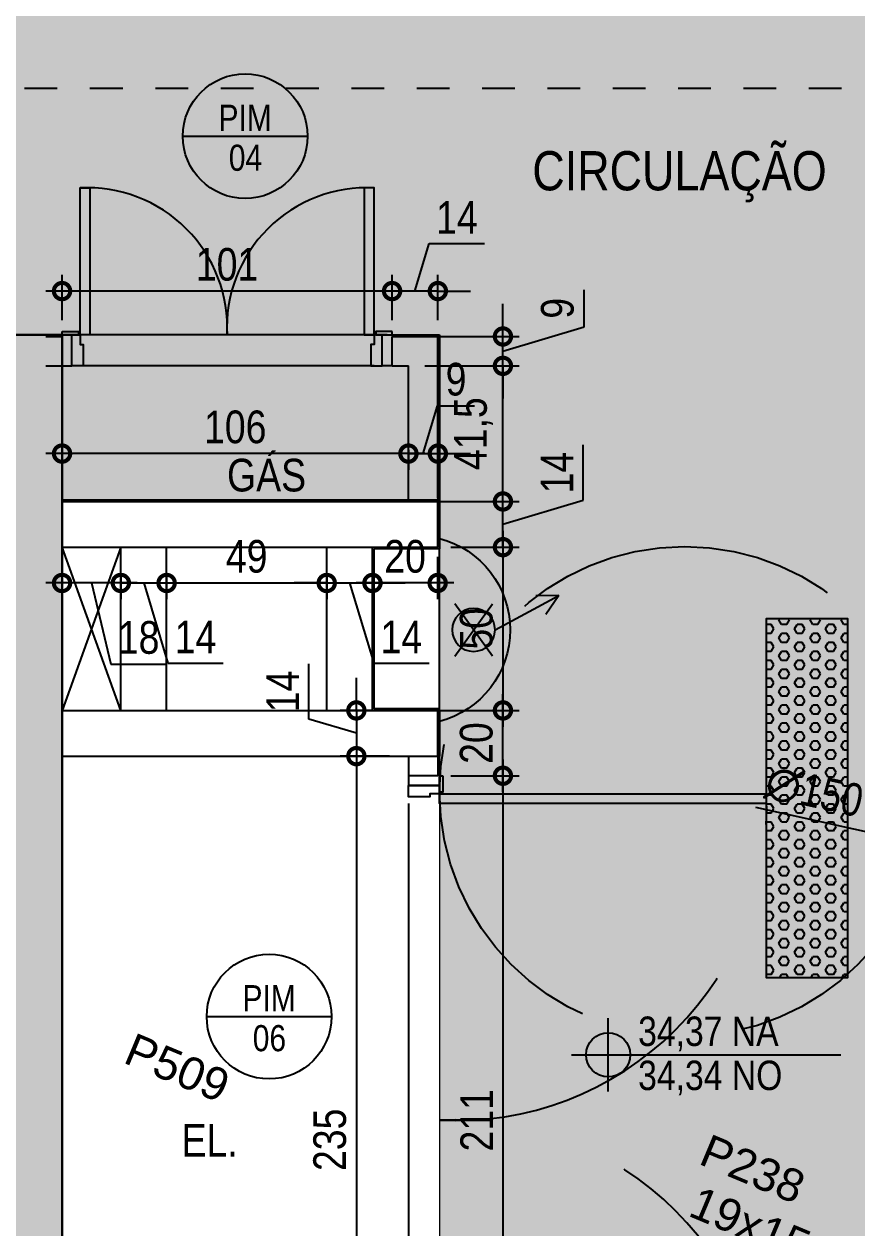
# Model space of a CAD drawing. Header units: metres. Extents: x -41 to 570, y -54 to 184.
# Drawn here: x -5.096 to -2.548, y -6.695 to -3.008 of the extents above; entities that cross this region are included whole.
import ezdxf
from ezdxf.enums import TextEntityAlignment as Align

# ---------------------------------------------------------------- set-up
doc = ezdxf.new("R2010")
doc.units = ezdxf.units.M
for name, pattern in [('CIRCULAÇAO VERTICAL EMBASAMENTO$0$DASHEDX2', [1.5, 1, -0.5]), ('ESTILO_TQS_0004', [1.12, 0.5, -0.2, 0.01, -0.2, 0.01, -0.2]), ('PUC$0$DASHEDX2', [1.5, 1, -0.5])]:
    doc.linetypes.add(name, pattern=pattern)
for name, color, linetype in [('12', 232, 'Continuous'), ('205', 232, 'ESTILO_TQS_0004'), ('4', 2, 'Continuous'), ('9', 232, 'Continuous'), ('ARQ-DIM', 2, 'Continuous'), ('ARQ-SIM', 1, 'Continuous'), ('ARQ-TXT', 2, 'Continuous'), ('CIRCULAÇAO VERTICAL EMBASAMENTO$0$ARQ-ALV ACAB', 4, 'Continuous'), ('CIRCULAÇAO VERTICAL EMBASAMENTO$0$ARQ-ALV OSSO', 5, 'Continuous'), ('CIRCULAÇAO VERTICAL EMBASAMENTO$0$ARQ-AUX', 7, 'Continuous'), ('CIRCULAÇAO VERTICAL EMBASAMENTO$0$ARQ-AUX1', 1, 'Continuous'), ('CIRCULAÇAO VERTICAL EMBASAMENTO$0$ARQ-CAX @ 1', 1, 'Continuous'), ('CIRCULAÇAO VERTICAL EMBASAMENTO$0$ARQ-HTC', 251, 'Continuous'), ('CIRCULAÇAO VERTICAL EMBASAMENTO$0$ARQ-PRJ', 7, 'CIRCULAÇAO VERTICAL EMBASAMENTO$0$DASHEDX2'), ('CIRCULAÇAO VERTICAL EMBASAMENTO$0$HID-INC', 7, 'Continuous'), ('PUC$0$ARQ-ALV ACAB', 4, 'Continuous'), ('PUC$0$ARQ-ALV OSSO', 5, 'Continuous'), ('PUC$0$ARQ-AUX', 7, 'Continuous'), ('PUC$0$ARQ-CAX @ 1', 1, 'Continuous'), ('PUC$0$ARQ-PRJ', 7, 'PUC$0$DASHEDX2')]:
    doc.layers.add(name, color=color, linetype=linetype)
doc.layers.add('CIRCULAÇAO VERTICAL EMBASAMENTO$0$ARQ-FORRO', color=9, linetype='Continuous', lineweight=5)
doc.layers.add('PUC$0$ARQ-FORRO', color=9, linetype='Continuous', lineweight=5)
doc.styles.add('Adesa', font='ARIALN.TTF')
doc.styles.get("Standard").update_dxf_attribs({"font": 'arial.ttf'})
doc.dimstyles.new('ADESA 1-0050', dxfattribs={"dimtxt": 0.1, "dimasz": 0.1, "dimexe": 0.05, "dimexo": 0.05, "dimgap": 0.03, "dimtad": 1, "dimdec": 1, "dimlfac": 100, "dimzin": 12, "dimtxsty": 'Adesa', "dimblk": 'DOTSMALL', "dimcen": 1, "dimdle": 0.05, "dimclrd": 1, "dimclre": 1, "dimclrt": 256, "dimazin": 3, "dimtm": 1e-09, "dimtfac": 1, "dimtdec": 1, "dimtmove": 1, "dimatfit": 0, "dimldrblk": 'DOTSMALL', "dimfxl": 0.8, "dimtvp": 2, "dimtolj": 1, "dimtzin": 0, "dimarcsym": 0})

# ---------------------------------------------------------------- blocks, each defined once
blk = doc.blocks.new('PUC$0$forro area comum')
at = {"layer": 'PUC$0$ARQ-FORRO'}
h = blk.add_hatch(color=256, dxfattribs=at)
h.dxf.hatch_style = 1
h.paths.add_polyline_path([(11.6882, 2.455), (11.6882, 2.0562), (14.5982, 2.0547), (14.5982, 2.455), (22.4606, 2.455), (22.4606, 2.0562), (25.295, 2.056), (25.295, 2.4552), (26.4562, 2.4546), (26.4563, 3.9549), (5.17, 3.9599), (5.0963, 3.9584), (3.8246, 3.96), (3.825, 9.24), (2.3202, 9.2404), (2.3201, 3.955), (-1.06, 3.955), (-1.06, 4.3049), (-0.355, 4.305), (-0.355, 4.5591), (-0.2032, 4.5606), (-0.2032, 8.4256), (-4.865, 8.4256), (-4.865, 4.9649), (-4.6551, 4.9649), (-4.655, 4.1049), (-3.945, 4.1049), (-3.945, 3.9549), (-11.1863, 3.9549), (-11.1863, 2.455), (-10.025, 2.455), (-10.025, 2.0558), (-7.1264, 2.0558), (-7.1264, 2.455)])
at = {"layer": 'PUC$0$ARQ-FORRO', "elevation": 0}
blk.add_lwpolyline([(5.0963, 3.9584), (3.8246, 3.96), (3.825, 9.24), (2.3202, 9.2404), (2.3201, 3.955), (-1.06, 3.955), (-1.06, 4.3049), (-0.355, 4.305), (-0.355, 4.5591), (-0.2032, 4.5606), (-0.2032, 8.4256), (-4.865, 8.4256), (-4.865, 4.9649), (-4.6551, 4.9649), (-4.655, 4.1049), (-3.945, 4.1049), (-3.945, 3.9549), (-11.1863, 3.9549), (-11.1863, 2.455), (-10.025, 2.455), (-10.025, 2.0558), (-7.1264, 2.0558), (-7.1264, 2.455), (11.6882, 2.455)], dxfattribs=at)
blk = doc.blocks.new('*U2141')
for points in [[(0.025, 0), (0.025, 1), (0.055, 1), (0.055, 0)], [(2.025, 0), (2.025, 1), (1.995, 1), (1.995, 0)], [(-0.03, 0.01), (0.02, 0.01), (0.02, 0), (-0.03, 0)], [(2.08, 0.01), (2.03, 0.01), (2.03, 0), (2.08, 0)]]:
    blk.add_lwpolyline(points, close=True)
for points in [[(-0.015, 0), (0.025, 0), (0.025, -0.03), (0.035, -0.03), (0.035, -0.095), (0, -0.095), (0, 0)], [(2.065, 0), (2.025, 0), (2.025, -0.03), (2.015, -0.03), (2.015, -0.095), (2.05, -0.095), (2.05, 0)]]:
    blk.add_lwpolyline(points)
at = {"layer": 'CIRCULAÇAO VERTICAL EMBASAMENTO$0$ARQ-PRJ'}
for centre, start, end in [((0.075, 0.05), 356.9872, 93.0128), ((1.975, 0.05), 86.9872, 183.0128)]:
    blk.add_arc(centre, 0.9513, start, end, dxfattribs=at)
blk = doc.blocks.new('*U2143')
at = {"layer": 'CIRCULAÇAO VERTICAL EMBASAMENTO$0$HID-INC'}
for p, q in [((-0.0839, 0.0602), (0.1062, 0.4102)), ((0.1064, 0.4102), (0.0014, 0.3395)), ((0.1062, 0.4102), (0.104, 0.2837)), ((-0.2276, 0.0466), (0.0598, -0.162)), ((-0.2276, -0.162), (0.0598, 0.0466)), ((-0.5873, -0.2455), (0.4194, -0.2455))]:
    blk.add_line(p, q, dxfattribs=at)
blk.add_circle((-0.0839, -0.0577), 0.1179, dxfattribs=at)
blk.add_arc((-0.0839, -0.3773), 0.5203, 14.6782, 165.3218, dxfattribs=at)
blk = doc.blocks.new('*U2145')
at = {"layer": 'CIRCULAÇAO VERTICAL EMBASAMENTO$0$ARQ-HTC'}
h = blk.add_hatch(dxfattribs=at)
h.set_pattern_fill('HEX', color=256, scale=0.5)
h.set_pattern_definition([(0, (0, 10.2387), (0, 2.7496307), [1.5875, -3.175]), (120, (0, 10.2387), (-2.38125, -1.3748153), [1.5875, -3.175]), (60, (1.5875, 10.2387), (-2.38125, 1.3748153), [1.5875, -3.175])])
h.paths.add_polyline_path([(1521.89, 743.99), (1546.89, 743.99), (1546.89, 753.99), (1546.89, 853.75), (1521.89, 853.75)])
at = {"color": 252}
blk.add_lwpolyline([(1546.89, 753.99), (1546.89, 743.99), (1521.89, 743.99), (1521.89, 853.75), (1546.89, 853.75), (1546.89, 753.99)], dxfattribs=at)
blk = doc.blocks.new('CIRCULAÇAO VERTICAL EMBASAMENTO')
at = {"layer": 'CIRCULAÇAO VERTICAL EMBASAMENTO$0$ARQ-FORRO'}
h = blk.add_hatch(color=256, dxfattribs=at)
h.dxf.hatch_style = 1
h.paths.add_polyline_path([(-0.3501, 2.452), (5.5549, 2.4551), (5.555, 3.9601), (4.98, 3.96), (4.98, 4.4652), (3.8253, 4.4654), (3.8249, 9.235), (2.3249, 9.2351), (2.3249, 3.955), (-0.3501, 3.955)])
at = {"layer": 'CIRCULAÇAO VERTICAL EMBASAMENTO$0$ARQ-ALV ACAB'}
for p, q in [((3.8249, 5.3402, 0), (3.8249, 5.1052, 0)), ((3.8249, 5.3402, 0), (3.9199, 5.3402, 0)), ((3.8249, 5.1052, 0), (4.025, 5.1052, 0)), ((4.98, 4.4652, 0), (3.8256, 4.4654, 0))]:
    blk.add_line(p, q, dxfattribs=at)
at = {"layer": 'CIRCULAÇAO VERTICAL EMBASAMENTO$0$ARQ-ALV ACAB', "elevation": 0}
for points in [[(3.9199, 5.3102), (3.9199, 5.3402)], [(4.025, 5.1052), (4.025, 4.6152)], [(3.8256, 4.4654), (3.8256, 4.6152), (4.025, 4.6152)]]:
    blk.add_lwpolyline(points, dxfattribs=at)
at = {"layer": 'CIRCULAÇAO VERTICAL EMBASAMENTO$0$ARQ-ALV OSSO'}
for p, q in [((3.8301, 5.3102, 0), (3.9201, 5.3102, 0)), ((3.8249, 5.1102, 0), (3.825, 5.2502, 0)), ((4.9801, 5.2502, 0), (3.83, 5.2502, 0)), ((4.98, 5.1102, 0), (3.8299, 5.1102, 0)), ((3.8306, 4.4704, 0), (3.8306, 4.6102, 0)), ((4.9799, 4.6102, 0), (3.8306, 4.6102, 0)), ((4.98, 4.4702, 0), (3.8306, 4.4704, 0))]:
    blk.add_line(p, q, dxfattribs=at)
at = {"layer": 'CIRCULAÇAO VERTICAL EMBASAMENTO$0$ARQ-ALV OSSO', "elevation": 0}
blk.add_lwpolyline([(4.98, 9.2401), (3.53, 9.2401), (3.53, 9.4303), (5.17, 9.4296), (5.17, 3.9601), (4.98, 3.96)], close=True, dxfattribs=at)
at = {"layer": 'CIRCULAÇAO VERTICAL EMBASAMENTO$0$ARQ-ALV OSSO'}
for points in [[(3.83, 5.2502), (3.8299, 5.3102)], [(3.92, 5.2502), (3.9199, 5.3102)], [(3.83, 5.2502), (3.8299, 5.1102)], [(4.03, 5.1102), (4.0301, 4.6102)], [(4.17, 5.1102), (4.17, 4.6102)], [(4.66, 5.1102), (4.66, 4.6102)], [(4.8, 5.1102), (4.8, 4.6102)]]:
    blk.add_lwpolyline(points, dxfattribs=at)
at = {"layer": 'CIRCULAÇAO VERTICAL EMBASAMENTO$0$ARQ-AUX'}
blk.add_lwpolyline([(3.9199, 5.3951), (3.9199, 7.4052)], dxfattribs=at)
at = {"layer": 'CIRCULAÇAO VERTICAL EMBASAMENTO$0$ARQ-AUX1'}
for points in [[(4.8, 5.1102), (4.9799, 4.6102)], [(4.8, 4.6102), (4.98, 5.1102)]]:
    blk.add_lwpolyline(points, dxfattribs=at)
at = {"layer": 'CIRCULAÇAO VERTICAL EMBASAMENTO$0$ARQ-FORRO', "elevation": 0}
blk.add_lwpolyline([(-0.3501, 2.452), (5.5549, 2.4551), (5.555, 3.9601), (4.98, 3.96), (4.98, 4.4652), (3.8253, 4.4654), (3.8249, 9.235), (2.3249, 9.2351), (2.3249, 3.955), (-0.3501, 3.955)], close=True, dxfattribs=at)
at = {"layer": 'CIRCULAÇAO VERTICAL EMBASAMENTO$0$ARQ-PRJ'}
blk.add_circle((3.0749, 5.3584, 0), 0.75, dxfattribs=at)
at = {"color": 252, "xscale": -0.01000000000000001, "yscale": 0.01000000000000001, "zscale": 0.01000000000000001, "rotation": 180}
blk.add_blockref('*U2145', (-12.6438, 13.3675, 0), dxfattribs=at)
at = {"layer": 'CIRCULAÇAO VERTICAL EMBASAMENTO$0$ARQ-CAX @ 1', "rotation": 90}
blk.add_blockref('*U2141', (3.8249, 5.3402, 0), dxfattribs=at)
at = {"layer": 'CIRCULAÇAO VERTICAL EMBASAMENTO$0$HID-INC', "xscale": -0.5565752676155858, "yscale": 0.5565752676155858, "zscale": 0.5565752676155858, "rotation": 89.99995243796218}
blk.add_blockref('*U2143', (3.6883, 4.817), dxfattribs=at)
blk = doc.blocks.new('*U3501')
for points in [[(0.025, 0), (0.025, 0.45), (0.055, 0.45), (0.055, 0)], [(0.925, 0), (0.925, 0.45), (0.895, 0.45), (0.895, 0)], [(-0.03, 0.01), (0.02, 0.01), (0.02, 0), (-0.03, 0)], [(0.98, 0.01), (0.93, 0.01), (0.93, 0), (0.98, 0)]]:
    blk.add_lwpolyline(points, close=True)
for points in [[(-0.015, 0), (0.025, 0), (0.025, -0.03), (0.035, -0.03), (0.035, -0.095), (0, -0.095), (0, 0)], [(0.965, 0), (0.925, 0), (0.925, -0.03), (0.915, -0.03), (0.915, -0.095), (0.95, -0.095), (0.95, 0)]]:
    blk.add_lwpolyline(points)
at = {"layer": 'PUC$0$ARQ-PRJ'}
for centre, start, end in [((0.0475, 0.0225), 356.9872, 93.0128), ((0.9025, 0.0225), 86.9872, 183.0128)]:
    blk.add_arc(centre, 0.4281, start, end, dxfattribs=at)
blk = doc.blocks.new('PUC')
at = {"layer": 'PUC$0$ARQ-ALV ACAB', "elevation": 0}
for points in [[(3.8246, 3.96), (3.825, 4.6152), (4.025, 4.6152)], [(3.97, 4.055), (4, 4.055)], [(4, 4.055), (4, 3.96)], [(4.95, 4.055), (4.95, 3.96)], [(4.98, 4.055), (4.95, 4.055)], [(4, 3.96), (3.8246, 3.96)], [(5.03, 3.96), (4.95, 3.96)]]:
    blk.add_lwpolyline(points, dxfattribs=at)
at = {"layer": 'PUC$0$ARQ-ALV OSSO'}
for p, q in [((3.83, 4.4602, 0), (3.83, 4.6102, 0)), ((4.98, 4.6102, 0), (3.83, 4.6102, 0)), ((4.98, 4.4702, 0), (3.92, 4.4702, 0))]:
    blk.add_line(p, q, dxfattribs=at)
at = {"layer": 'PUC$0$ARQ-ALV OSSO', "elevation": 0}
for points in [[(3.92, 4.4702), (3.92, 4.055)], [(3.83, 4.4602), (3.83, 3.965)], [(3.97, 4.055), (3.92, 4.055)], [(3.97, 4.055), (3.97, 3.965)], [(5.03, 4.055), (4.98, 4.055)], [(4.98, 4.055), (4.98, 3.965)], [(3.97, 3.965), (3.83, 3.965)], [(5.03, 3.965), (4.98, 3.965)]]:
    blk.add_lwpolyline(points, dxfattribs=at)
at = {"layer": 'PUC$0$ARQ-AUX', "elevation": 0}
for points in [[(4.025, 4.055), (4.915, 4.055)], [(4.015, 3.96), (4.925, 3.96)]]:
    blk.add_lwpolyline(points, dxfattribs=at)
at = {"layer": 'PUC$0$ARQ-ALV ACAB'}
blk.add_blockref('CIRCULAÇAO VERTICAL EMBASAMENTO', (0, 0), dxfattribs=at)
at = {"layer": 'PUC$0$ARQ-CAX @ 1', "rotation": 180}
blk.add_blockref('*U3501', (4.95, 3.96, 0), dxfattribs=at)
at = {"layer": 'PUC$0$ARQ-FORRO'}
blk.add_blockref('PUC$0$forro area comum', (0, 0), dxfattribs=at)
blk = doc.blocks.new('NipAcOs')
at = {"layer": 'ARQ-SIM'}
h = blk.add_hatch(color=256, dxfattribs=at)
h.dxf.hatch_style = 1
h.paths.add_polyline_path([(0, 0.15, 0.414214), (-0.15, 0), (0, 0)])
h.paths.add_polyline_path([(0.15, 0), (0, 0), (0, -0.15, 0.414214)])
for p, q in [((0, -0.25), (0, 0.25)), ((-0.25, 0), (0.15, 0)), ((0.15, 0), (1.5834, 0))]:
    blk.add_line(p, q, dxfattribs=at)
blk.add_circle((0, 0), 0.15, dxfattribs=at)
at = {"style": 'Adesa'}
for p in [(0.204, 0.06), (0.204, -0.24)]:
    blk.add_attdef('000,00', p, '', height=0.2, dxfattribs=at)
blk = doc.blocks.new('TIPO COTA$0$Chamada_planta')
at = {"layer": 'ARQ-SIM'}
blk.add_line((-1.273, 0), (1.273, 0), dxfattribs=at)
blk.add_circle((0, 0), 1.273, dxfattribs=at)
at = {"layer": 'ARQ-SIM', "color": 2, "style": 'Adesa'}
for tag, p in [('NUMERO', (0, 0.234)), ('C.D.', (0, -0.272))]:
    blk.add_attdef(tag, text='', height=0.5, dxfattribs=at).set_placement(p, align=Align.MIDDLE_CENTER)
blk = doc.blocks.new('_DotSmall')
at = {"color": 0, "linetype": 'ByBlock', "const_width": 0.5}
blk.add_lwpolyline([(-0.0625, 0, 1), (0.0625, 0, 1)], format="xyb", close=True, dxfattribs=at)
blk = doc.blocks.new('*D1771')
at = {"layer": 'ARQ-DIM', "color": 1, "lineweight": -2, "transparency": 16777216}
for p, q in [((-3.6308, -4.5602), (-3.6308, -5.1602)), ((-3.79, -4.6102), (-3.5808, -4.6102)), ((-3.8775, -5.1102), (-3.5808, -5.1102))]:
    blk.add_line(p, q, dxfattribs=at)
at = {"layer": 'Defpoints', "color": 0, "transparency": 16777216}
for p in [(-3.84, -4.6102, 0), (-3.9275, -5.1102, 0), (-3.6308, -5.1102)]:
    blk.add_point(p, dxfattribs=at)
at = {"layer": 'ARQ-DIM', "color": 1, "lineweight": -2, "transparency": 16777216, "xscale": 0.1, "yscale": 0.1, "zscale": 0.1}
for p, rotation in [((-3.6308, -4.6102), 90), ((-3.6308, -5.1102), 270)]:
    blk.add_blockref('_DotSmall', p, dxfattribs=dict(at, rotation=rotation))
at = {"layer": 'ARQ-DIM', "transparency": 16777216, "insert": (-3.7119, -4.8602), "char_height": 0.1, "attachment_point": 5, "rotation": 90, "style": 'Adesa'}
blk.add_mtext('\\A1;50', dxfattribs=at)
blk = doc.blocks.new('*D1772')
at = {"layer": 'ARQ-DIM', "color": 1, "lineweight": -2, "transparency": 16777216}
for p, q in [((-4.2245, -5.1367), (-4.2245, -4.9672)), ((-4.0793, -5.1102), (-4.0793, -5.0102)), ((-3.9775, -5.1102), (-4.1293, -5.1102)), ((-4.0793, -5.1102), (-4.0793, -5.2502)), ((-4.0793, -5.1102), (-4.0793, -5.2502)), ((-4.0793, -5.1802), (-4.2245, -5.1367)), ((-3.9775, -5.2502), (-4.1293, -5.2502)), ((-4.0793, -5.2502), (-4.0793, -5.3502))]:
    blk.add_line(p, q, dxfattribs=at)
at = {"layer": 'Defpoints', "color": 0, "transparency": 16777216}
for p in [(-3.9275, -5.1102, 0), (-4.0793, -5.2502), (-3.9275, -5.2502, 0)]:
    blk.add_point(p, dxfattribs=at)
at = {"layer": 'ARQ-DIM', "color": 1, "lineweight": -2, "transparency": 16777216, "xscale": 0.1, "yscale": 0.1, "zscale": 0.1}
for p, rotation in [((-4.0793, -5.1102), 270), ((-4.0793, -5.2502), 90)]:
    blk.add_blockref('_DotSmall', p, dxfattribs=dict(at, rotation=rotation))
at = {"layer": 'ARQ-DIM', "transparency": 16777216, "insert": (-4.3047, -5.0519), "char_height": 0.1, "attachment_point": 5, "rotation": 90, "style": 'Adesa'}
blk.add_mtext('\\A1;14', dxfattribs=at)
blk = doc.blocks.new('*D1773')
at = {"layer": 'ARQ-DIM', "color": 1, "lineweight": -2, "transparency": 16777216}
for p, q in [((-4.0793, -5.2002), (-4.0793, -7.6502)), ((-3.9775, -5.2502), (-4.1293, -5.2502)), ((-3.9776, -7.6002), (-4.1293, -7.6002))]:
    blk.add_line(p, q, dxfattribs=at)
at = {"layer": 'Defpoints', "color": 0, "transparency": 16777216}
for p in [(-3.9275, -5.2502, 0), (-4.0793, -7.6002), (-3.9276, -7.6002, 0)]:
    blk.add_point(p, dxfattribs=at)
at = {"layer": 'ARQ-DIM', "color": 1, "lineweight": -2, "transparency": 16777216, "xscale": 0.1, "yscale": 0.1, "zscale": 0.1}
for p, rotation in [((-4.0793, -5.2502), 90), ((-4.0793, -7.6002), 270)]:
    blk.add_blockref('_DotSmall', p, dxfattribs=dict(at, rotation=rotation))
at = {"layer": 'ARQ-DIM', "transparency": 16777216, "insert": (-4.1604, -6.4252), "char_height": 0.1, "attachment_point": 5, "rotation": 90, "style": 'Adesa'}
blk.add_mtext('\\A1;235', dxfattribs=at)
blk = doc.blocks.new('*D1787')
at = {"layer": 'ARQ-DIM', "color": 1, "lineweight": -2, "transparency": 16777216}
for p, q in [((-4.98, -4.7001), (-4.98, -4.7699)), ((-4.8, -4.7001), (-4.8, -4.7699)), ((-4.75, -4.7199), (-5.03, -4.7199)), ((-4.89, -4.7199), (-4.8306, -4.9684)), ((-4.8306, -4.9684), (-4.6606, -4.9684))]:
    blk.add_line(p, q, dxfattribs=at)
at = {"layer": 'Defpoints', "color": 0, "transparency": 16777216}
for p in [(-4.98, -4.6501, 0), (-4.8, -4.6501), (-4.98, -4.7199)]:
    blk.add_point(p, dxfattribs=at)
at = {"layer": 'ARQ-DIM', "color": 1, "lineweight": -2, "transparency": 16777216, "xscale": 0.1, "yscale": 0.1, "zscale": 0.1, "rotation": 180}
blk.add_blockref('_DotSmall', (-4.98, -4.7199), dxfattribs=at)
at = {"layer": 'ARQ-DIM', "color": 1, "lineweight": -2, "transparency": 16777216, "xscale": 0.1, "yscale": 0.1, "zscale": 0.1}
blk.add_blockref('_DotSmall', (-4.8, -4.7199), dxfattribs=at)
at = {"layer": 'ARQ-DIM', "transparency": 16777216, "insert": (-4.7456, -4.8873), "char_height": 0.1, "attachment_point": 5, "style": 'Adesa'}
blk.add_mtext('\\A1;18', dxfattribs=at)
blk = doc.blocks.new('*D1788')
at = {"layer": 'ARQ-DIM', "color": 1, "lineweight": -2, "transparency": 16777216}
for p, q in [((-4.8, -4.7001), (-4.8, -4.7699)), ((-4.66, -4.7001), (-4.66, -4.7699)), ((-4.8, -4.7199), (-4.9, -4.7199)), ((-4.8, -4.7199), (-4.66, -4.7199)), ((-4.8, -4.7199), (-4.66, -4.7199)), ((-4.73, -4.7199), (-4.6563, -4.9655)), ((-4.66, -4.7199), (-4.56, -4.7199)), ((-4.6563, -4.9655), (-4.4868, -4.9655))]:
    blk.add_line(p, q, dxfattribs=at)
at = {"layer": 'Defpoints', "color": 0, "transparency": 16777216}
for p in [(-4.8, -4.6501), (-4.66, -4.6501), (-4.66, -4.7199)]:
    blk.add_point(p, dxfattribs=at)
at = {"layer": 'ARQ-DIM', "color": 1, "lineweight": -2, "transparency": 16777216, "xscale": 0.1, "yscale": 0.1, "zscale": 0.1}
blk.add_blockref('_DotSmall', (-4.8, -4.7199), dxfattribs=at)
at = {"layer": 'ARQ-DIM', "color": 1, "lineweight": -2, "transparency": 16777216, "xscale": 0.1, "yscale": 0.1, "zscale": 0.1, "rotation": 180}
blk.add_blockref('_DotSmall', (-4.66, -4.7199), dxfattribs=at)
at = {"layer": 'ARQ-DIM', "transparency": 16777216, "insert": (-4.5716, -4.8853), "char_height": 0.1, "attachment_point": 5, "style": 'Adesa'}
blk.add_mtext('\\A1;14', dxfattribs=at)
blk = doc.blocks.new('*D1789')
at = {"layer": 'ARQ-DIM', "color": 1, "lineweight": -2, "transparency": 16777216}
for p, q in [((-4.66, -4.7001), (-4.66, -4.7699)), ((-4.17, -4.7001), (-4.17, -4.7699)), ((-4.71, -4.7199), (-4.12, -4.7199))]:
    blk.add_line(p, q, dxfattribs=at)
at = {"layer": 'Defpoints', "color": 0, "transparency": 16777216}
for p in [(-4.66, -4.6501, 0), (-4.17, -4.6501, 0), (-4.17, -4.7199)]:
    blk.add_point(p, dxfattribs=at)
at = {"layer": 'ARQ-DIM', "color": 1, "lineweight": -2, "transparency": 16777216, "xscale": 0.1, "yscale": 0.1, "zscale": 0.1, "rotation": 180}
blk.add_blockref('_DotSmall', (-4.66, -4.7199), dxfattribs=at)
at = {"layer": 'ARQ-DIM', "color": 1, "lineweight": -2, "transparency": 16777216, "xscale": 0.1, "yscale": 0.1, "zscale": 0.1}
blk.add_blockref('_DotSmall', (-4.17, -4.7199), dxfattribs=at)
at = {"layer": 'ARQ-DIM', "transparency": 16777216, "insert": (-4.415, -4.6389), "char_height": 0.1, "attachment_point": 5, "style": 'Adesa'}
blk.add_mtext('\\A1;49', dxfattribs=at)
blk = doc.blocks.new('*D1790')
at = {"layer": 'ARQ-DIM', "color": 1, "lineweight": -2, "transparency": 16777216}
for p, q in [((-4.17, -4.7001), (-4.17, -4.7699)), ((-4.03, -4.7001), (-4.03, -4.7699)), ((-4.17, -4.7199), (-4.27, -4.7199)), ((-4.17, -4.7199), (-4.03, -4.7199)), ((-4.17, -4.7199), (-4.03, -4.7199)), ((-4.1, -4.7199), (-4.0263, -4.9655)), ((-4.03, -4.7199), (-3.93, -4.7199)), ((-4.0263, -4.9655), (-3.8569, -4.9655))]:
    blk.add_line(p, q, dxfattribs=at)
at = {"layer": 'Defpoints', "color": 0, "transparency": 16777216}
for p in [(-4.17, -4.6501, 0), (-4.03, -4.6501), (-4.03, -4.7199)]:
    blk.add_point(p, dxfattribs=at)
at = {"layer": 'ARQ-DIM', "color": 1, "lineweight": -2, "transparency": 16777216, "xscale": 0.1, "yscale": 0.1, "zscale": 0.1}
blk.add_blockref('_DotSmall', (-4.17, -4.7199), dxfattribs=at)
at = {"layer": 'ARQ-DIM', "color": 1, "lineweight": -2, "transparency": 16777216, "xscale": 0.1, "yscale": 0.1, "zscale": 0.1, "rotation": 180}
blk.add_blockref('_DotSmall', (-4.03, -4.7199), dxfattribs=at)
at = {"layer": 'ARQ-DIM', "transparency": 16777216, "insert": (-3.9416, -4.8853), "char_height": 0.1, "attachment_point": 5, "style": 'Adesa'}
blk.add_mtext('\\A1;14', dxfattribs=at)
blk = doc.blocks.new('*D1791')
at = {"layer": 'ARQ-DIM', "color": 1, "lineweight": -2, "transparency": 16777216}
for p, q in [((-3.8306, -4.6401), (-3.8306, -4.7699)), ((-4.0301, -4.7001), (-4.0301, -4.7699)), ((-3.7806, -4.7199), (-4.0801, -4.7199))]:
    blk.add_line(p, q, dxfattribs=at)
at = {"layer": 'Defpoints', "color": 0, "transparency": 16777216}
for p in [(-3.8306, -4.5901, 0), (-4.0301, -4.6501), (-4.0301, -4.7199)]:
    blk.add_point(p, dxfattribs=at)
at = {"layer": 'ARQ-DIM', "color": 1, "lineweight": -2, "transparency": 16777216, "xscale": 0.1, "yscale": 0.1, "zscale": 0.1, "rotation": 180}
blk.add_blockref('_DotSmall', (-4.0301, -4.7199), dxfattribs=at)
at = {"layer": 'ARQ-DIM', "color": 1, "lineweight": -2, "transparency": 16777216, "xscale": 0.1, "yscale": 0.1, "zscale": 0.1}
blk.add_blockref('_DotSmall', (-3.8306, -4.7199), dxfattribs=at)
at = {"layer": 'ARQ-DIM', "transparency": 16777216, "insert": (-3.9303, -4.6389), "char_height": 0.1, "attachment_point": 5, "style": 'Adesa'}
blk.add_mtext('\\A1;20', dxfattribs=at)
blk = doc.blocks.new('*D1795')
at = {"layer": 'ARQ-DIM', "color": 1, "lineweight": -2, "transparency": 16777216}
blk.add_line((-2.8574, -5.4062), (-2.3403, -5.521), dxfattribs=at)
at = {"layer": 'Defpoints', "color": 0, "transparency": 16777216}
for p in [(-3.8046, -5.1959, 0), (-2.3403, -5.521, 0)]:
    blk.add_point(p, dxfattribs=at)
at = {"layer": 'ARQ-DIM', "color": 1, "lineweight": -2, "transparency": 16777216, "xscale": 0.1, "yscale": 0.1, "zscale": 0.1, "rotation": 347.4825545360426}
blk.add_blockref('_DotSmall', (-2.3403, -5.521), dxfattribs=at)
at = {"layer": 'ARQ-DIM', "transparency": 16777216, "insert": (-2.6783, -5.3601), "char_height": 0.1, "attachment_point": 5, "rotation": 347.4826, "style": 'Adesa'}
blk.add_mtext('\\A1;∅150', dxfattribs=at)
blk = doc.blocks.new('*D1809')
at = {"layer": 'ARQ-DIM', "color": 1, "lineweight": -2, "transparency": 16777216}
for p, q in [((-3.6308, -5.3602), (-3.6308, -5.0602)), ((-3.79, -5.1102), (-3.5808, -5.1102)), ((-3.79, -5.3102), (-3.5808, -5.3102))]:
    blk.add_line(p, q, dxfattribs=at)
at = {"layer": 'Defpoints', "color": 0, "transparency": 16777216}
for p in [(-3.84, -5.1102, 0), (-3.6308, -5.1102), (-3.84, -5.3102, 0)]:
    blk.add_point(p, dxfattribs=at)
at = {"layer": 'ARQ-DIM', "color": 1, "lineweight": -2, "transparency": 16777216, "xscale": 0.1, "yscale": 0.1, "zscale": 0.1}
for p, rotation in [((-3.6308, -5.1102), 90), ((-3.6308, -5.3102), 270)]:
    blk.add_blockref('_DotSmall', p, dxfattribs=dict(at, rotation=rotation))
at = {"layer": 'ARQ-DIM', "transparency": 16777216, "insert": (-3.7119, -5.2102), "char_height": 0.1, "attachment_point": 5, "rotation": 90, "style": 'Adesa'}
blk.add_mtext('\\A1;20', dxfattribs=at)
blk = doc.blocks.new('*D1810')
at = {"layer": 'ARQ-DIM', "color": 1, "lineweight": -2, "transparency": 16777216}
for p, q in [((-3.6308, -5.2602), (-3.6308, -7.4702)), ((-3.79, -5.3102), (-3.5808, -5.3102)), ((-3.79, -7.4202), (-3.5808, -7.4202))]:
    blk.add_line(p, q, dxfattribs=at)
at = {"layer": 'Defpoints', "color": 0, "transparency": 16777216}
for p in [(-3.84, -5.3102, 0), (-3.84, -7.4202, 0), (-3.6308, -7.4202)]:
    blk.add_point(p, dxfattribs=at)
at = {"layer": 'ARQ-DIM', "color": 1, "lineweight": -2, "transparency": 16777216, "xscale": 0.1, "yscale": 0.1, "zscale": 0.1}
for p, rotation in [((-3.6308, -5.3102), 90), ((-3.6308, -7.4202), 270)]:
    blk.add_blockref('_DotSmall', p, dxfattribs=dict(at, rotation=rotation))
at = {"layer": 'ARQ-DIM', "transparency": 16777216, "insert": (-3.711, -6.3652), "char_height": 0.1, "attachment_point": 5, "rotation": 90, "style": 'Adesa'}
blk.add_mtext('\\A1;211', dxfattribs=at)
blk = doc.blocks.new('*D1814')
at = {"layer": 'ARQ-DIM', "color": 1, "lineweight": -2, "transparency": 16777216}
for p, q in [((-3.3852, -4.4665), (-3.3852, -4.2971)), ((-3.6308, -4.4702), (-3.6308, -4.3702)), ((-3.87, -4.4702), (-3.5808, -4.4702)), ((-3.6308, -4.5402), (-3.3852, -4.4665)), ((-3.6308, -4.6102), (-3.6308, -4.4702)), ((-3.6308, -4.6102), (-3.6308, -4.4702)), ((-3.79, -4.6102), (-3.5808, -4.6102)), ((-3.6308, -4.6102), (-3.6308, -4.7102))]:
    blk.add_line(p, q, dxfattribs=at)
at = {"layer": 'Defpoints', "color": 0, "transparency": 16777216}
for p in [(-3.92, -4.4702, 0), (-3.6308, -4.4702), (-3.84, -4.6102, 0)]:
    blk.add_point(p, dxfattribs=at)
at = {"layer": 'ARQ-DIM', "color": 1, "lineweight": -2, "transparency": 16777216, "xscale": 0.1, "yscale": 0.1, "zscale": 0.1}
for p, rotation in [((-3.6308, -4.4702), 270), ((-3.6308, -4.6102), 90)]:
    blk.add_blockref('_DotSmall', p, dxfattribs=dict(at, rotation=rotation))
at = {"layer": 'ARQ-DIM', "transparency": 16777216, "insert": (-3.4654, -4.3818), "char_height": 0.1, "attachment_point": 5, "rotation": 90, "style": 'Adesa'}
blk.add_mtext('\\A1;14', dxfattribs=at)
blk = doc.blocks.new('*D1815')
at = {"layer": 'ARQ-DIM', "color": 1, "lineweight": -2, "transparency": 16777216}
for p, q in [((-3.6308, -4.5202), (-3.6308, -4.005)), ((-3.87, -4.055), (-3.5808, -4.055)), ((-3.87, -4.4702), (-3.5808, -4.4702))]:
    blk.add_line(p, q, dxfattribs=at)
at = {"layer": 'Defpoints', "color": 0, "transparency": 16777216}
for p in [(-3.92, -4.055, 0), (-3.6308, -4.055), (-3.92, -4.4702, 0)]:
    blk.add_point(p, dxfattribs=at)
at = {"layer": 'ARQ-DIM', "color": 1, "lineweight": -2, "transparency": 16777216, "xscale": 0.1, "yscale": 0.1, "zscale": 0.1}
for p, rotation in [((-3.6308, -4.055), 90), ((-3.6308, -4.4702), 270)]:
    blk.add_blockref('_DotSmall', p, dxfattribs=dict(at, rotation=rotation))
at = {"layer": 'ARQ-DIM', "transparency": 16777216, "insert": (-3.7209, -4.2626), "char_height": 0.1, "attachment_point": 5, "rotation": 90, "style": 'Adesa'}
blk.add_mtext('\\A1;41,5', dxfattribs=at)
blk = doc.blocks.new('*D1816')
at = {"layer": 'ARQ-DIM', "color": 1, "lineweight": -2, "transparency": 16777216}
for p, q in [((-3.9, -3.8259), (-3.8565, -3.6807)), ((-3.8565, -3.6807), (-3.687, -3.6807)), ((-3.97, -3.915), (-3.97, -3.7759)), ((-3.83, -3.915), (-3.83, -3.7759)), ((-3.97, -3.8259), (-4.07, -3.8259)), ((-3.83, -3.8259), (-3.97, -3.8259)), ((-3.83, -3.8259), (-3.97, -3.8259)), ((-3.83, -3.8259), (-3.73, -3.8259))]:
    blk.add_line(p, q, dxfattribs=at)
at = {"layer": 'Defpoints', "color": 0, "transparency": 16777216}
for p in [(-3.97, -3.8259), (-3.97, -3.965, 0), (-3.83, -3.965, 0)]:
    blk.add_point(p, dxfattribs=at)
at = {"layer": 'ARQ-DIM', "color": 1, "lineweight": -2, "transparency": 16777216, "xscale": 0.1, "yscale": 0.1, "zscale": 0.1}
blk.add_blockref('_DotSmall', (-3.97, -3.8259), dxfattribs=at)
at = {"layer": 'ARQ-DIM', "color": 1, "lineweight": -2, "transparency": 16777216, "xscale": 0.1, "yscale": 0.1, "zscale": 0.1, "rotation": 180}
blk.add_blockref('_DotSmall', (-3.83, -3.8259), dxfattribs=at)
at = {"layer": 'ARQ-DIM', "transparency": 16777216, "insert": (-3.7717, -3.6005), "char_height": 0.1, "attachment_point": 5, "style": 'Adesa'}
blk.add_mtext('\\A1;14', dxfattribs=at)
blk = doc.blocks.new('*D1817')
at = {"layer": 'ARQ-DIM', "color": 1, "lineweight": -2, "transparency": 16777216}
for p, q in [((-4.98, -3.915), (-4.98, -3.7759)), ((-3.97, -3.915), (-3.97, -3.7759)), ((-3.92, -3.8259), (-5.03, -3.8259))]:
    blk.add_line(p, q, dxfattribs=at)
at = {"layer": 'Defpoints', "color": 0, "transparency": 16777216}
for p in [(-4.98, -3.8259), (-4.98, -3.965, 0), (-3.97, -3.965, 0)]:
    blk.add_point(p, dxfattribs=at)
at = {"layer": 'ARQ-DIM', "color": 1, "lineweight": -2, "transparency": 16777216, "xscale": 0.1, "yscale": 0.1, "zscale": 0.1, "rotation": 180}
blk.add_blockref('_DotSmall', (-4.98, -3.8259), dxfattribs=at)
at = {"layer": 'ARQ-DIM', "color": 1, "lineweight": -2, "transparency": 16777216, "xscale": 0.1, "yscale": 0.1, "zscale": 0.1}
blk.add_blockref('_DotSmall', (-3.97, -3.8259), dxfattribs=at)
at = {"layer": 'ARQ-DIM', "transparency": 16777216, "insert": (-4.475, -3.7448), "char_height": 0.1, "attachment_point": 5, "style": 'Adesa'}
blk.add_mtext('\\A1;101', dxfattribs=at)
blk = doc.blocks.new('*D1818')
at = {"layer": 'ARQ-DIM', "color": 1, "lineweight": -2, "transparency": 16777216}
for p, q in [((-4.98, -4.3126), (-4.98, -4.3736)), ((-3.92, -4.3126), (-3.92, -4.3736)), ((-3.87, -4.3236), (-5.03, -4.3236))]:
    blk.add_line(p, q, dxfattribs=at)
at = {"layer": 'Defpoints', "color": 0, "transparency": 16777216}
for p in [(-4.98, -4.2626), (-3.92, -4.2626, 0), (-4.98, -4.3236)]:
    blk.add_point(p, dxfattribs=at)
at = {"layer": 'ARQ-DIM', "color": 1, "lineweight": -2, "transparency": 16777216, "xscale": 0.1, "yscale": 0.1, "zscale": 0.1, "rotation": 180}
blk.add_blockref('_DotSmall', (-4.98, -4.3236), dxfattribs=at)
at = {"layer": 'ARQ-DIM', "color": 1, "lineweight": -2, "transparency": 16777216, "xscale": 0.1, "yscale": 0.1, "zscale": 0.1}
blk.add_blockref('_DotSmall', (-3.92, -4.3236), dxfattribs=at)
at = {"layer": 'ARQ-DIM', "transparency": 16777216, "insert": (-4.45, -4.2425), "char_height": 0.1, "attachment_point": 5, "style": 'Adesa'}
blk.add_mtext('\\A1;106', dxfattribs=at)
blk = doc.blocks.new('*D1819')
at = {"layer": 'ARQ-DIM', "color": 1, "lineweight": -2, "transparency": 16777216}
for p, q in [((-3.875, -4.3236), (-3.8312, -4.1775)), ((-3.8312, -4.1775), (-3.7173, -4.1775)), ((-3.92, -4.4202), (-3.92, -4.2736)), ((-3.83, -4.4202), (-3.83, -4.2736)), ((-3.92, -4.3236), (-4.02, -4.3236)), ((-3.92, -4.3236), (-3.83, -4.3236)), ((-3.92, -4.3236), (-3.83, -4.3236)), ((-3.83, -4.3236), (-3.73, -4.3236))]:
    blk.add_line(p, q, dxfattribs=at)
at = {"layer": 'Defpoints', "color": 0, "transparency": 16777216}
for p in [(-3.83, -4.3236), (-3.92, -4.4702, 0), (-3.83, -4.4702, 0)]:
    blk.add_point(p, dxfattribs=at)
at = {"layer": 'ARQ-DIM', "color": 1, "lineweight": -2, "transparency": 16777216, "xscale": 0.1, "yscale": 0.1, "zscale": 0.1}
blk.add_blockref('_DotSmall', (-3.92, -4.3236), dxfattribs=at)
at = {"layer": 'ARQ-DIM', "color": 1, "lineweight": -2, "transparency": 16777216, "xscale": 0.1, "yscale": 0.1, "zscale": 0.1, "rotation": 180}
blk.add_blockref('_DotSmall', (-3.83, -4.3236), dxfattribs=at)
at = {"layer": 'ARQ-DIM', "transparency": 16777216, "insert": (-3.7742, -4.0964), "char_height": 0.1, "attachment_point": 5, "style": 'Adesa'}
blk.add_mtext('\\A1;9', dxfattribs=at)
blk = doc.blocks.new('*D1838')
at = {"layer": 'ARQ-DIM', "color": 1, "lineweight": -2, "transparency": 16777216}
for p, q in [((-3.3827, -3.9355), (-3.3827, -3.8216)), ((-3.6308, -3.965), (-3.6308, -3.865)), ((-3.6308, -4.01), (-3.3827, -3.9355)), ((-3.87, -3.965), (-3.5808, -3.965)), ((-3.6308, -4.055), (-3.6308, -3.965)), ((-3.6308, -4.055), (-3.6308, -3.965)), ((-3.87, -4.055), (-3.5808, -4.055)), ((-3.6308, -4.055), (-3.6308, -4.155))]:
    blk.add_line(p, q, dxfattribs=at)
at = {"layer": 'Defpoints', "color": 0, "transparency": 16777216}
for p in [(-3.92, -3.965, 0), (-3.6308, -3.965), (-3.92, -4.055, 0)]:
    blk.add_point(p, dxfattribs=at)
at = {"layer": 'ARQ-DIM', "color": 1, "lineweight": -2, "transparency": 16777216, "xscale": 0.1, "yscale": 0.1, "zscale": 0.1}
for p, rotation in [((-3.6308, -3.965), 270), ((-3.6308, -4.055), 90)]:
    blk.add_blockref('_DotSmall', p, dxfattribs=dict(at, rotation=rotation))
at = {"layer": 'ARQ-DIM', "transparency": 16777216, "insert": (-3.4637, -3.8786), "char_height": 0.1, "attachment_point": 5, "rotation": 90, "style": 'Adesa'}
blk.add_mtext('\\A1;9', dxfattribs=at)
blk = doc.blocks.new('est-lo-08-6sa-r00')
at = {"layer": '4'}
h = blk.add_hatch(color=8, dxfattribs=at)
h.dxf.hatch_style = 1
h.paths.add_polyline_path([(72.453596, -775.948263), (89.987707, -768.630138), (31.827874, -629.280097), (14.293763, -636.598222)], flags=17)
h.paths.add_polyline_path([(-113.904934, -1069.376461), (37.44213, -1006.209491), (30.123852, -988.675012), (-103.689101, -1044.523858), (-278.930329, -624.648636), (-286.248454, -607.114525), (-286.248475, -607.114534), (-307.05579, -557.260535), (-324.58988, -564.57865)])
h.paths.add_polyline_path([(-3206.956631, -1758.910157), (-3258.953832, -1634.325684), (-3291.25351, -1647.80644), (-3239.256309, -1772.390913)])
h.paths.add_polyline_path([(-2993.189754, -2271.092218), (-3020.151167, -2206.492821), (-3034.916841, -2212.655496), (-3140.452498, -1959.793707), (-3125.686931, -1953.631076), (-3148.796798, -1898.260198), (-3181.096477, -1911.740954), (-3025.489432, -2284.572974)])
h.paths.add_polyline_path([(-2947.092821, -1013.293024), (-2914.793142, -999.812268), (-2953.309588, -907.527473), (-2985.609266, -921.008229)])
h.paths.add_polyline_path([(-2727.356492, -1539.777801), (-2695.056814, -1526.297045), (-2733.573259, -1434.01225), (-2765.872938, -1447.493006)])
h.paths.add_polyline_path([(2122.48851, 465.414809), (2070.491309, 589.999283), (2038.191631, 576.518527), (2090.188832, 451.934053)])
h.paths.add_polyline_path([(2012.331384, 729.349548), (1857.495359, 1100.334221), (1825.19568, 1086.853465), (1852.1572, 1022.254111), (1866.922767, 1028.416743), (1971.687405, 777.4023), (1956.921838, 771.239669), (1980.031705, 715.868792)])
h.paths.add_polyline_path([(2336.253806, -46.763456), (2180.644029, 326.07511), (2148.34435, 312.594354), (2171.454218, 257.223477), (2186.219785, 263.386109), (2291.758175, 10.517772), (2276.992608, 4.355141), (2303.954128, -60.244212)])
h.paths.add_polyline_path([(-385.517235, -426.387329), (-595.433068, 76.567703), (-627.732746, 63.086948), (-600.771226, -1.512406), (-586.005659, 4.650226), (-426.161214, -378.334576), (-440.926781, -384.497208), (-417.816914, -439.868085)])
h.paths.add_polyline_path([(-83.249658, 290.335142), (-592.661728, 77.724364), (-382.747194, -425.227558), (-365.213083, -417.909434), (-567.809492, 67.508377), (-108.231212, 259.320275), (-7.318125, 17.534111), (-242.644353, -80.682824), (-140.96112, -324.314257), (-70.363251, -294.849176), (-77.681376, -277.315065), (-130.745133, -299.462021), (-217.792117, -90.898811), (0, 0), (87.04691, -208.563033), (33.983152, -230.709989), (41.301277, -248.2441), (126.664713, -212.616388), (103.554846, -157.245511), (88.789278, -163.408142), (-71.053705, 219.573157), (-56.288138, 225.735788)])
h.paths.add_polyline_path([(395.505667, -856.765828), (368.544148, -792.166475), (353.77858, -798.329106), (193.165052, -413.501599), (207.93062, -407.338968), (184.820752, -351.968091), (-61.579651, -454.806999), (-28.452664, -534.169213), (-10.918528, -526.85106), (-36.727415, -465.022986), (159.839199, -382.982958), (355.887864, -852.712473), (159.32125, -934.752501), (132.748402, -871.073625), (115.214297, -878.391765), (141.787139, -942.070626), (123.33018, -949.773915), (130.648305, -967.308026)])
h.paths.add_polyline_path([(-2506.849069, -2068.110104), (-2474.549391, -2054.629348), (-2513.065836, -1962.344553), (-2545.365515, -1975.825309)])
h.paths.add_polyline_path([(-2448.754924, -805.304224), (-2411.841008, -789.897642), (-2450.357453, -697.612846), (-2487.27137, -713.019428)])
h.paths.add_polyline_path([(-2277.356152, -1215.972989), (-2240.442235, -1200.566407), (-2278.958681, -1108.281611), (-2315.872597, -1123.688193)])
h.paths.add_polyline_path([(-2180.680405, -1447.606534), (-2143.766489, -1432.199951), (-2182.282934, -1339.915156), (-2219.196851, -1355.321738)])
h.paths.add_polyline_path([(-2008.511897, -1860.11957), (-1971.59798, -1844.712987), (-2010.114425, -1752.428192), (-2047.028342, -1767.834774)])
h.paths.add_polyline_path([(-1950.417031, -597.315415), (-1918.117353, -583.834659), (-1956.633798, -491.549864), (-1988.933477, -505.03062)])
h.paths.add_polyline_path([(-1779.018259, -1007.98418), (-1746.71858, -994.503424), (-1785.235026, -902.218629), (-1817.534704, -915.699385)])
h.paths.add_polyline_path([(-1682.342513, -1239.617725), (-1650.042834, -1226.136969), (-1688.559279, -1133.852174), (-1720.858958, -1147.33293)])
h.paths.add_polyline_path([(-1510.174004, -1652.130761), (-1477.874325, -1638.650005), (-1516.390771, -1546.36521), (-1548.690449, -1559.845966)])
h.paths.add_polyline_path([(-1456.693377, -391.252433), (-1424.393698, -377.771677), (-1462.910144, -285.486882), (-1495.209822, -298.967638)])
h.paths.add_polyline_path([(-1285.294604, -801.921198), (-1252.994926, -788.440442), (-1291.511371, -696.155647), (-1323.811049, -709.636403)])
h.paths.add_polyline_path([(-1188.618858, -1033.554743), (-1156.319179, -1020.073987), (-1194.835625, -927.789192), (-1227.135303, -941.269948)])
h.paths.add_polyline_path([(-1016.450349, -1446.067779), (-984.15067, -1432.587023), (-1022.667116, -1340.302228), (-1054.966794, -1353.782984)])
h.paths.add_polyline_path([(-962.969722, -185.189451), (-930.670043, -171.708695), (-969.186489, -79.4239), (-1001.486167, -92.904656)])
h.paths.add_polyline_path([(-791.570949, -595.858216), (-759.271271, -582.37746), (-797.787716, -490.092665), (-830.087394, -503.573421)])
h.paths.add_polyline_path([(-694.895203, -827.491761), (-662.595524, -814.011005), (-701.11197, -721.72621), (-733.411648, -735.206966)])
h.paths.add_polyline_path([(-522.726694, -1240.004797), (-490.427016, -1226.524041), (-528.943461, -1134.239246), (-561.243139, -1147.720002)])
h.paths.add_polyline_path([(1351.53574, 780.804163), (1383.835419, 794.284919), (1345.318973, 886.569714), (1313.019295, 873.088958)])
h.paths.add_polyline_path([(353.014255, 364.056225), (385.313934, 377.536981), (346.797488, 469.821776), (314.49781, 456.341021)])
h.paths.add_polyline_path([(848.583606, 570.889536), (885.497522, 586.296119), (846.981077, 678.580914), (810.067161, 663.174332)])
h.paths.add_polyline_path([(524.412013, -46.610109), (556.711692, -33.129353), (518.195247, 59.155442), (485.895568, 45.674686)])
h.paths.add_polyline_path([(1019.981364, 160.223202), (1056.895281, 175.629784), (1018.378835, 267.91458), (981.464919, 252.507997)])
h.paths.add_polyline_path([(621.088297, -278.244942), (653.387976, -264.764186), (614.87153, -172.479391), (582.571852, -185.960147)])
h.paths.add_polyline_path([(1116.657648, -71.411631), (1153.571565, -56.005049), (1115.055119, 36.279746), (1078.141203, 20.873164)])
h.paths.add_polyline_path([(1571.272069, 254.319386), (1603.571747, 267.800142), (1565.055302, 360.084937), (1532.755624, 346.604181)])
h.paths.add_polyline_path([(793.256806, -690.757979), (825.556485, -677.277223), (787.040039, -584.992428), (754.740361, -598.473183)])
h.paths.add_polyline_path([(1288.825976, -483.924234), (1325.739893, -468.517652), (1287.223447, -376.232856), (1250.309531, -391.639439)])
h.paths.add_polyline_path([(1791.777927, -274.009167), (1824.077605, -260.528411), (1785.56116, -168.243616), (1753.261481, -181.724371)])
h.paths.add_polyline_path([(-3349.413449, -1508.456443), (-3317.113664, -1494.975643), (-3340.223531, -1439.604766), (-3354.989097, -1445.767396), (-3459.75382, -1194.75275), (-3444.988254, -1188.590119), (-3471.949774, -1123.990766), (-3504.249559, -1137.471566)])
h.paths.add_polyline_path([(-359.658373, -579.215013), (-336.548603, -634.585903), (-321.782404, -628.423035), (-161.169457, -1013.250898), (-175.934676, -1019.413357), (-148.973267, -1084.012692), (-116.674634, -1070.532432), (-327.358782, -565.734293), (-359.65846, -579.215049)])
at = {"layer": '205'}
blk.add_line((-3429.010899, -1778.446548), (2212.80602, 576.256213), dxfattribs=at)
at = {"layer": '4', "linetype": 'Continuous'}
blk.add_lwpolyline([(-113.904934, -1069.376461), (37.44213, -1006.209491), (30.123852, -988.675012), (-103.689101, -1044.523858), (-278.930329, -624.648636), (-278.930329, -624.648636), (-286.248454, -607.114525), (-286.248475, -607.114534), (-307.05579, -557.260535), (-324.58988, -564.57865), (-113.904934, -1069.376461)], dxfattribs=at)
at = {"layer": '12', "linetype": 'Continuous'}
blk.add_text('19x151', height=9.975, dxfattribs=at).set_placement((-26.743659, -732.463212))
at = {"layer": '9', "linetype": 'Continuous'}
for s, p in [('P238', (-29.909734, -716.548328)), ('P509', (-204.358316, -755.764512))]:
    blk.add_text(s, height=10, dxfattribs=at).set_placement(p)

msp = doc.modelspace()

# ---------------------------------------------------------------- block references
at = {"rotation": 180}
msp.add_blockref('PUC', (0, 0), dxfattribs=at)
at = {"linetype": 'Continuous', "xscale": 0.01, "yscale": 0.01, "zscale": 0.01, "rotation": 337.346050855639}
msp.add_blockref('est-lo-08-6sa-r00', (0, 0), dxfattribs=at)
at = {"layer": 'ARQ-SIM'}
ref = msp.add_blockref('TIPO COTA$0$Chamada_planta', (-4.4196, -3.3515, 0), dxfattribs=dict(at, xscale=0.15, yscale=0.15, zscale=0.15))
ref.add_attrib('NUMERO', 'PIM', dxfattribs={"color": 2, "height": 0.08, "style": 'Adesa'}).set_placement((-4.4196, -3.2952, 0), align=Align.MIDDLE_CENTER)
ref.add_attrib('C.D.', '04', dxfattribs={"color": 2, "height": 0.08, "style": 'Adesa'}).set_placement((-4.4187, -3.4176, 0), align=Align.MIDDLE_CENTER)
ref = msp.add_blockref('TIPO COTA$0$Chamada_planta', (-4.3463, -6.0478, 0), dxfattribs=dict(at, xscale=0.15, yscale=0.15, zscale=0.15))
ref.add_attrib('NUMERO', 'PIM', dxfattribs={"color": 2, "height": 0.08, "style": 'Adesa'}).set_placement((-4.3463, -5.9915, 0), align=Align.MIDDLE_CENTER)
ref.add_attrib('C.D.', '06', dxfattribs={"color": 2, "height": 0.08, "style": 'Adesa'}).set_placement((-4.3454, -6.1139, 0), align=Align.MIDDLE_CENTER)
ref = msp.add_blockref('NipAcOs', (-3.3089, -6.1647), dxfattribs=dict(at, xscale=0.45, yscale=0.45, zscale=0.45))
ref.add_attrib('000,00', '34,34 NO', (-3.217, -6.2727), dxfattribs={"layer": '0', "color": 2, "height": 0.09, "style": 'Adesa'})
ref.add_attrib('000,00', '34,37 NA', (-3.217, -6.1377), dxfattribs={"layer": '0', "color": 2, "height": 0.09, "style": 'Adesa'})

# ---------------------------------------------------------------- texts
at = {"layer": 'ARQ-TXT', "style": 'Adesa'}
for s, height, p in [('CIRCULAÇÃO', 0.12, (-3.0904, -3.4593, 0)), ('GÁS', 0.1, (-4.3542, -4.3772, 0)), ('EL.', 0.1, (-4.5282, -6.4267, 0))]:
    msp.add_text(s, height=height, dxfattribs=at).set_placement(p, align=Align.MIDDLE)

# ---------------------------------------------------------------- dimensions: what is measured, and where the dimension line sits
at = {"layer": 'ARQ-DIM'}
for base, p1, p2, angle, picture, middle in [((-3.97, -3.8259), (-3.83, -3.965, 0), (-3.97, -3.965, 0), 180, '*D1816', (-3.8265, -3.6005)), ((-4.98, -3.8259), (-3.97, -3.965, 0), (-4.98, -3.965, 0), 180, '*D1817', (-4.475, -3.7448)), ((-3.6308, -3.965), (-3.92, -4.055, 0), (-3.92, -3.965, 0), 270, '*D1838', (-3.4637, -3.9055)), ((-3.6308, -4.055), (-3.92, -4.4702, 0), (-3.92, -4.055, 0), 270, '*D1815', (-3.7209, -4.2626)), ((-3.83, -4.3236), (-3.92, -4.4702, 0), (-3.83, -4.4702, 0), 180, '*D1819', (-3.8012, -4.0964)), ((-4.98, -4.3236), (-3.92, -4.2626, 0), (-4.98, -4.2626), 180, '*D1818', (-4.45, -4.2425)), ((-3.6308, -4.4702), (-3.84, -4.6102, 0), (-3.92, -4.4702, 0), 270, '*D1814', (-3.4654, -4.4365)), ((-3.6308, -5.1102, 0), (-3.84, -4.6102, 0), (-3.9275, -5.1102, 0), 90, '*D1771', (-3.7119, -4.8602, 0)), ((-4.17, -4.7199, 0), (-4.66, -4.6501), (-4.17, -4.6501), 180, '*D1789', (-4.415, -4.6389, 0)), ((-4.66, -4.7199), (-4.8, -4.6501), (-4.66, -4.6501), 180, '*D1788', (-4.6263, -4.8853)), ((-4.03, -4.7199, 0), (-4.17, -4.6501), (-4.03, -4.6501, 0), 180, '*D1790', (-3.9963, -4.8853, 0)), ((-4.0793, -5.2502, 0), (-3.9275, -5.1102, 0), (-3.9275, -5.2502, 0), 90, '*D1772', (-4.3047, -5.1067, 0)), ((-3.6308, -5.1102), (-3.84, -5.3102, 0), (-3.84, -5.1102, 0), 270, '*D1809', (-3.7119, -5.2102)), ((-4.0793, -7.6002), (-3.9275, -5.2502, 0), (-3.9276, -7.6002, 0), 90, '*D1773', (-4.1604, -6.4252)), ((-3.6308, -7.4202), (-3.84, -5.3102, 0), (-3.84, -7.4202, 0), 270, '*D1810', (-3.711, -6.3652))]:
    dim = msp.add_linear_dim(base=base, p1=p1, p2=p2, angle=angle, dimstyle='ADESA 1-0050', dxfattribs=at)
    dim.commit()
    dim.dimension.update_dxf_attribs({"geometry": picture, "text_midpoint": middle})
dim = msp.add_linear_dim(base=(-4.0301, -4.7199), p1=(-3.8306, -4.5901, 0), p2=(-4.0301, -4.6501), angle=180, dimstyle='ADESA 1-0050', override={"dimdec": 0}, dxfattribs=at)
dim.commit()
dim.dimension.update_dxf_attribs({"geometry": '*D1791', "text_midpoint": (-3.9303, -4.6389)})
dim = msp.add_linear_dim(base=(-4.98, -4.7199), p1=(-4.8, -4.6501), p2=(-4.98, -4.6501, 0), angle=180, dimstyle='ADESA 1-0050', dxfattribs=at)
dim.commit()
dim.dimension.update_dxf_attribs({"geometry": '*D1787', "text_midpoint": (-4.8006, -4.9684), "dimtype": 160})
dim = msp.add_diameter_dim_2p(p1=(-3.8046, -5.1959, 0), p2=(-2.3403, -5.521, 0), dimstyle='ADESA 1-0050', dxfattribs=at)
dim.commit()
dim.dimension.update_dxf_attribs({"geometry": '*D1795', "text_midpoint": (-2.6965, -5.442), "dimtype": 163})

doc.saveas('drawing.dxf')
